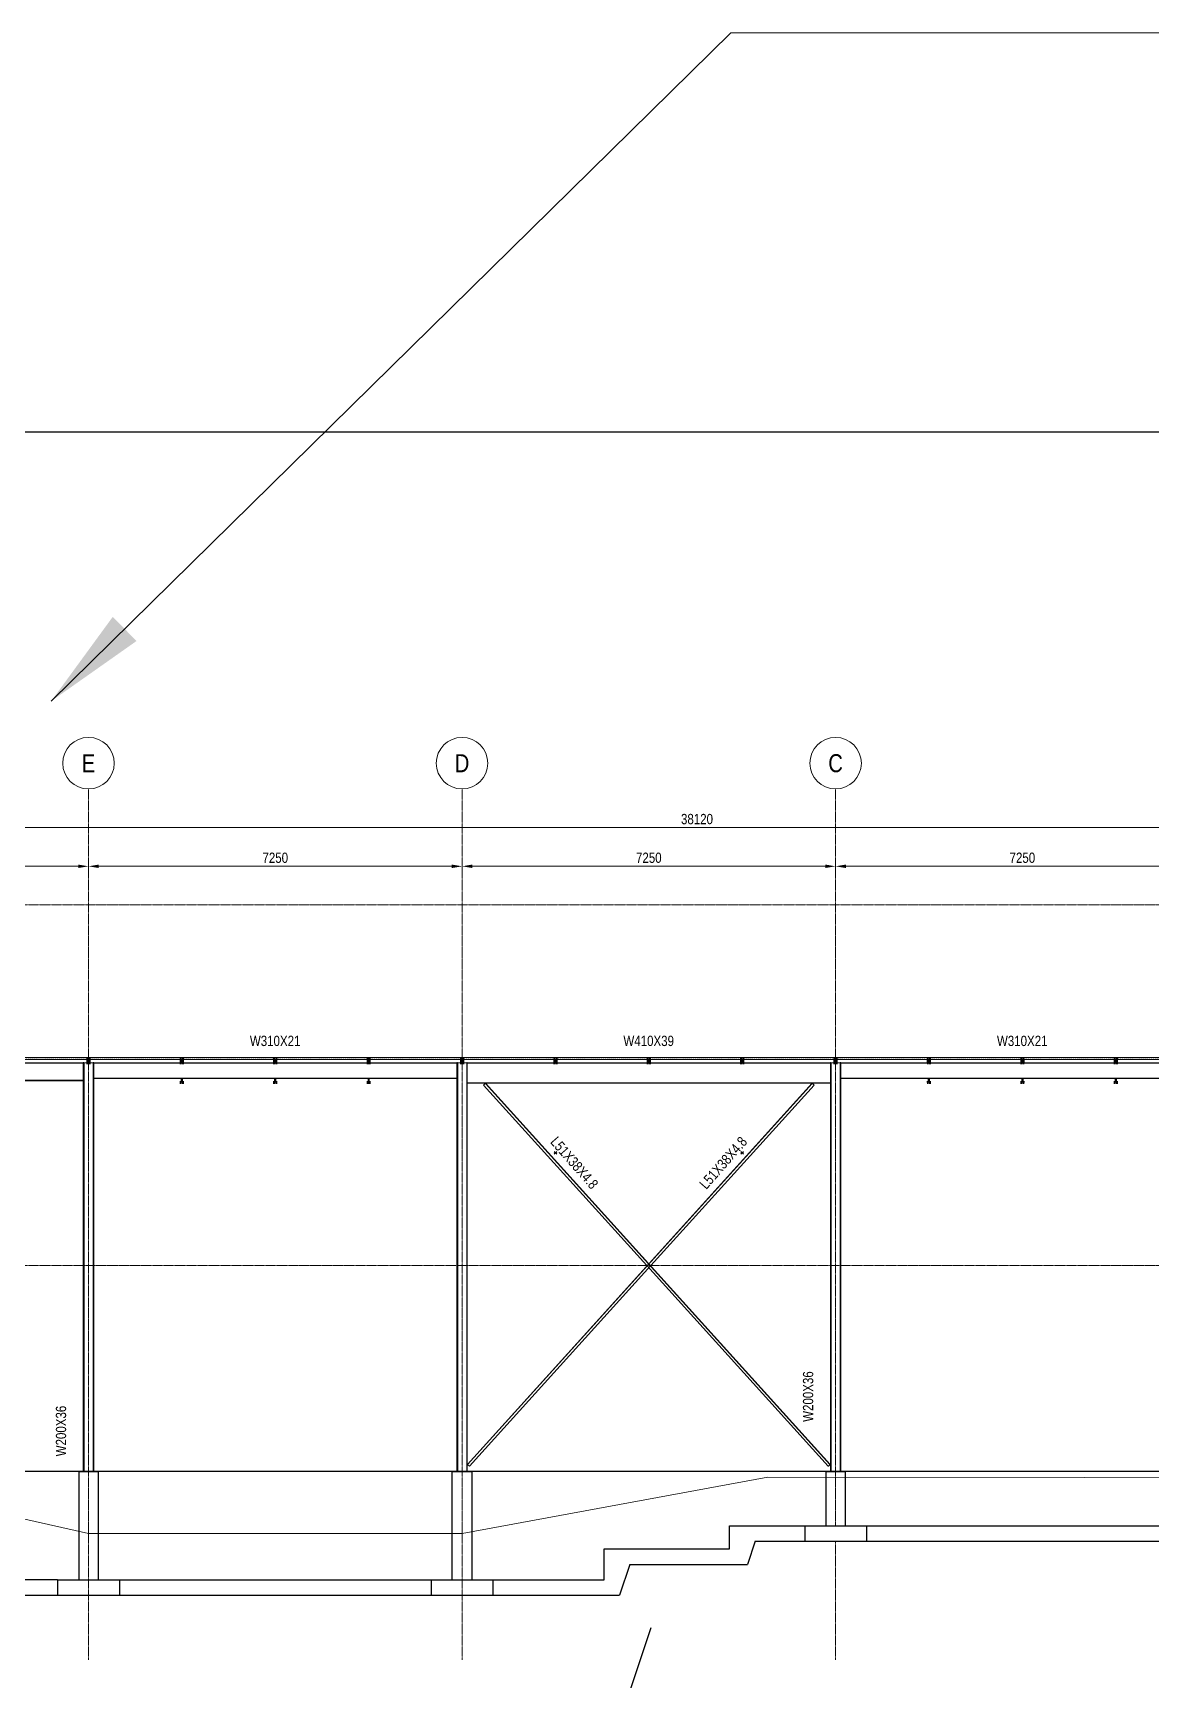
# Model space of a CAD drawing. Header units: millimetres. Extents: x -31954 to 493870, y 99509 to 604061.
# Drawn here: x 122956 to 144657, y 166777 to 198746 of the extents above; entities that cross this region are included whole.
import ezdxf
from ezdxf.enums import TextEntityAlignment as Align

# ---------------------------------------------------------------- set-up
doc = ezdxf.new("R2010")
doc.units = ezdxf.units.MM
doc.header["$LTSCALE"] = 10
doc.header["$PDMODE"] = 3
doc.header["$PDSIZE"] = 25
for name, pattern in [('Center', [2, 1.25, -0.25, 0.25, -0.25]), ('Hidden2', [0.1875, 0.125, -0.0625]), ('Overhead', [3.96875, 2.38125, -1.5875])]:
    doc.linetypes.add(name, pattern=pattern)
for name, color, linetype, lineweight in [('A-DETL-GENF', 3, 'Continuous', 9), ('A-DETL-LLIN', 3, 'Continuous', 9), ('A-FLOR-LEVL', 6, 'Continuous', 9), ('A-FLOR-OTLN', 6, 'Continuous', 9), ('A-FLOR-OVHD', 8, 'Overhead', 9), ('C-TOPO', 2, 'Continuous', 9), ('S-ANNOTATIONS', 1, 'Continuous', 9), ('S-BEAM-STEEL-SECTION', 4, 'Continuous', 20), ('S-COLUMN-STEEL-SECTION', 4, 'Continuous', 25), ('S-CONC INSTRUCTIONS', 210, 'Continuous', 9), ('S-FOOTING', 2, 'Continuous', 25), ('S-FOUNDATION', 1, 'Continuous', 25), ('S-GRID', 6, 'Center', 9)]:
    doc.layers.add(name, color=color, linetype=linetype, lineweight=lineweight)
doc.styles.add('001 Title Text', font='arial.ttf', dxfattribs={"width": 0.8, "height": 3.5})
doc.styles.add('AnnoText', font='arial.ttf', dxfattribs={"width": 0.8, "height": 2})
doc.styles.add('Revit_Arial', font='arial.ttf')
doc.dimstyles.new('DIM', dxfattribs={"dimscale": 1000, "dimtxt": 2, "dimasz": 2, "dimexe": 0.787402, "dimexo": 0.492126, "dimtad": 1, "dimdec": 0, "dimzin": 0, "dimdsep": 46, "dimtxsty": 'Revit_Arial', "dimcen": 0, "dimazin": 0, "dimtfac": 1, "dimtdec": 0, "dimtix": 1, "dimtmove": 0, "dimatfit": 3, "dimfxl": 1, "dimtvp": 1, "dimtfill": 1, "dimtolj": 1, "dimtzin": 0, "dimarcsym": 2})
doc.dimstyles.new('DIM ANNO-LR', dxfattribs={"dimscale": 100, "dimtxt": 2, "dimasz": 2, "dimexe": 1.25, "dimexo": 0.625, "dimtad": 1, "dimdec": 0, "dimzin": 9, "dimdsep": 46, "dimtxsty": 'AnnoText', "dimcen": 2.5, "dimclrd": 256, "dimclre": 256, "dimclrt": 256, "dimadec": 0, "dimazin": 0, "dimtfac": 1, "dimtdec": 0, "dimtix": 1, "dimtmove": 2, "dimatfit": 3, "dimfxl": 1, "dimlwd": -1, "dimlwe": -1, "dimarcsym": 0})
pattern_1 = [(45, (140346.5765, 178821.994), (-6.7352, 6.7352), [])]
pattern_2 = [(45, (142159.0765, 178821.994), (-6.7352, 6.7352), [])]
pattern_3 = [(45, (143971.5765, 178821.994), (-6.7352, 6.7352), [])]
pattern_4 = [(45, (136721.5765, 178821.994), (-6.7352, 6.7352), [])]
pattern_5 = [(45, (134909.0765, 178821.994), (-6.7352, 6.7352), [])]
pattern_6 = [(45, (133096.5765, 178821.994), (-6.7352, 6.7352), [])]
pattern_7 = [(45, (129471.5765, 178821.994), (-6.7352, 6.7352), [])]
pattern_8 = [(45, (127659.0765, 178821.994), (-6.7352, 6.7352), [])]
pattern_9 = [(45, (125846.5765, 178821.994), (-6.7352, 6.7352), [])]
pattern_10 = [(45, (124034.0765, 178821.994), (-6.7352, 6.7352), [])]
pattern_11 = [(45, (131284.0765, 178821.994), (-6.7352, 6.7352), [])]
pattern_12 = [(45, (138534.0765, 178821.994), (-6.7352, 6.7352), [])]

# ---------------------------------------------------------------- blocks, each defined once
blk = doc.blocks.new('*D336')
at = {"layer": 'Defpoints', "color": 0, "transparency": 16777216}
for p in [(116784, 182677), (124034, 182677), (124034, 182571)]:
    blk.add_point(p, dxfattribs=at)
at = {"layer": 'S-ANNOTATIONS', "transparency": 16777216}
for p, q in [((116784, 182615), (116784, 182446)), ((116984, 182571), (123834, 182571)), ((124034, 182615), (124034, 182446))]:
    blk.add_line(p, q, dxfattribs=at)
for points in [[(116984, 182605), (116984, 182538), (116784, 182571)], [(123834, 182605), (123834, 182538), (124034, 182571)]]:
    blk.add_solid(points, dxfattribs=at)
at = {"layer": 'S-ANNOTATIONS', "transparency": 16777216, "insert": (120409, 182736), "char_height": 200, "attachment_point": 5, "style": 'AnnoText'}
blk.add_mtext('7250', dxfattribs=at)
blk = doc.blocks.new('*D337')
at = {"layer": 'Defpoints', "color": 0, "transparency": 16777216}
for p in [(124034, 182677), (131284, 182677), (131284, 182571)]:
    blk.add_point(p, dxfattribs=at)
at = {"layer": 'S-ANNOTATIONS', "transparency": 16777216}
for p, q in [((124034, 182615), (124034, 182446)), ((124234, 182571), (131084, 182571)), ((131284, 182615), (131284, 182446))]:
    blk.add_line(p, q, dxfattribs=at)
for points in [[(124234, 182605), (124234, 182538), (124034, 182571)], [(131084, 182605), (131084, 182538), (131284, 182571)]]:
    blk.add_solid(points, dxfattribs=at)
at = {"layer": 'S-ANNOTATIONS', "transparency": 16777216, "insert": (127659, 182736), "char_height": 200, "attachment_point": 5, "style": 'AnnoText'}
blk.add_mtext('7250', dxfattribs=at)
blk = doc.blocks.new('*D338')
at = {"layer": 'Defpoints', "color": 0, "transparency": 16777216}
for p in [(131284, 182677), (138534, 182677), (138534, 182571)]:
    blk.add_point(p, dxfattribs=at)
at = {"layer": 'S-ANNOTATIONS', "transparency": 16777216}
for p, q in [((131284, 182615), (131284, 182446)), ((131484, 182571), (138334, 182571)), ((138534, 182615), (138534, 182446))]:
    blk.add_line(p, q, dxfattribs=at)
for points in [[(131484, 182605), (131484, 182538), (131284, 182571)], [(138334, 182605), (138334, 182538), (138534, 182571)]]:
    blk.add_solid(points, dxfattribs=at)
at = {"layer": 'S-ANNOTATIONS', "transparency": 16777216, "insert": (134909, 182736), "char_height": 200, "attachment_point": 5, "style": 'AnnoText'}
blk.add_mtext('7250', dxfattribs=at)
blk = doc.blocks.new('*D339')
at = {"layer": 'Defpoints', "color": 0, "transparency": 16777216}
for p in [(138534, 182677), (145784, 182677), (145784, 182571)]:
    blk.add_point(p, dxfattribs=at)
at = {"layer": 'S-ANNOTATIONS', "transparency": 16777216}
for p, q in [((138534, 182615), (138534, 182446)), ((138734, 182571), (145584, 182571)), ((145784, 182615), (145784, 182446))]:
    blk.add_line(p, q, dxfattribs=at)
for points in [[(138734, 182605), (138734, 182538), (138534, 182571)], [(145584, 182605), (145584, 182538), (145784, 182571)]]:
    blk.add_solid(points, dxfattribs=at)
at = {"layer": 'S-ANNOTATIONS', "transparency": 16777216, "insert": (142159, 182736), "char_height": 200, "attachment_point": 5, "style": 'AnnoText'}
blk.add_mtext('7250', dxfattribs=at)
blk = doc.blocks.new('*D335')
at = {"layer": 'Defpoints', "color": 0, "transparency": 16777216}
for p in [(116784, 183428), (154904, 183428), (154904, 183322)]:
    blk.add_point(p, dxfattribs=at)
at = {"layer": 'S-ANNOTATIONS', "transparency": 16777216}
for p, q in [((116784, 183366), (116784, 183197)), ((116984, 183322), (154704, 183322)), ((154904, 183366), (154904, 183197))]:
    blk.add_line(p, q, dxfattribs=at)
for points in [[(116984, 183356), (116984, 183289), (116784, 183322)], [(154704, 183356), (154704, 183289), (154904, 183322)]]:
    blk.add_solid(points, dxfattribs=at)
at = {"layer": 'S-ANNOTATIONS', "transparency": 16777216, "insert": (135844, 183487), "char_height": 200, "attachment_point": 5, "style": 'AnnoText'}
blk.add_mtext('38120', dxfattribs=at)

msp = doc.modelspace()

# ---------------------------------------------------------------- hatches: boundary and pattern name
at = {"layer": 'A-DETL-GENF'}
h = msp.add_hatch(dxfattribs=at)
h.set_pattern_fill('ANSI31', color=256, scale=3, style=0)
h.set_pattern_definition(pattern_10)
h.paths.add_polyline_path([(124027.7, 178822), (123996, 178822), (123996, 178815.6), (124021.4, 178815.6), (124021.4, 178790.2), (124027.7, 178790.2)])
h.paths.add_polyline_path([(124072.2, 178822), (124040.4, 178822), (124040.4, 178790.2), (124046.8, 178790.2), (124046.8, 178815.6), (124072.2, 178815.6)])
h = msp.add_hatch(dxfattribs=at)
h.set_pattern_fill('ANSI31', color=256, scale=3, style=0)
h.set_pattern_definition(pattern_10)
h.paths.add_polyline_path([(124027.7, 178789.7), (124021.4, 178789.7), (124021.4, 178764.3), (123996, 178764.3), (123996, 178758), (124027.7, 178758)])
h.paths.add_polyline_path([(124046.8, 178789.7), (124040.4, 178789.7), (124040.4, 178758), (124072.2, 178758), (124072.2, 178764.3), (124046.8, 178764.3)])
h = msp.add_hatch(dxfattribs=at)
h.set_pattern_fill('ANSI31', color=256, scale=3, style=0)
h.set_pattern_definition(pattern_9)
h.paths.add_polyline_path([(125840.2, 178822), (125808.5, 178822), (125808.5, 178815.6), (125833.9, 178815.6), (125833.9, 178790.2), (125840.2, 178790.2)])
h.paths.add_polyline_path([(125884.7, 178822), (125852.9, 178822), (125852.9, 178790.2), (125859.3, 178790.2), (125859.3, 178815.6), (125884.7, 178815.6)])
h = msp.add_hatch(dxfattribs=at)
h.set_pattern_fill('ANSI31', color=256, scale=3, style=0)
h.set_pattern_definition(pattern_9)
h.paths.add_polyline_path([(125840.2, 178789.7), (125833.9, 178789.7), (125833.9, 178764.3), (125808.5, 178764.3), (125808.5, 178758), (125840.2, 178758)])
h.paths.add_polyline_path([(125859.3, 178789.7), (125852.9, 178789.7), (125852.9, 178758), (125884.7, 178758), (125884.7, 178764.3), (125859.3, 178764.3)])
h = msp.add_hatch(dxfattribs=at)
h.set_pattern_fill('ANSI31', color=256, scale=3, style=0)
h.set_pattern_definition(pattern_8)
h.paths.add_polyline_path([(127652.7, 178822), (127621, 178822), (127621, 178815.6), (127646.4, 178815.6), (127646.4, 178790.2), (127652.7, 178790.2)])
h.paths.add_polyline_path([(127697.2, 178822), (127665.4, 178822), (127665.4, 178790.2), (127671.8, 178790.2), (127671.8, 178815.6), (127697.2, 178815.6)])
h = msp.add_hatch(dxfattribs=at)
h.set_pattern_fill('ANSI31', color=256, scale=3, style=0)
h.set_pattern_definition(pattern_8)
h.paths.add_polyline_path([(127652.7, 178789.7), (127646.4, 178789.7), (127646.4, 178764.3), (127621, 178764.3), (127621, 178758), (127652.7, 178758)])
h.paths.add_polyline_path([(127671.8, 178789.7), (127665.4, 178789.7), (127665.4, 178758), (127697.2, 178758), (127697.2, 178764.3), (127671.8, 178764.3)])
h = msp.add_hatch(dxfattribs=at)
h.set_pattern_fill('ANSI31', color=256, scale=3, style=0)
h.set_pattern_definition(pattern_7)
h.paths.add_polyline_path([(129465.2, 178822), (129433.5, 178822), (129433.5, 178815.6), (129458.9, 178815.6), (129458.9, 178790.2), (129465.2, 178790.2)])
h.paths.add_polyline_path([(129509.7, 178822), (129477.9, 178822), (129477.9, 178790.2), (129484.3, 178790.2), (129484.3, 178815.6), (129509.7, 178815.6)])
h = msp.add_hatch(dxfattribs=at)
h.set_pattern_fill('ANSI31', color=256, scale=3, style=0)
h.set_pattern_definition(pattern_7)
h.paths.add_polyline_path([(129465.2, 178789.7), (129458.9, 178789.7), (129458.9, 178764.3), (129433.5, 178764.3), (129433.5, 178758), (129465.2, 178758)])
h.paths.add_polyline_path([(129484.3, 178789.7), (129477.9, 178789.7), (129477.9, 178758), (129509.7, 178758), (129509.7, 178764.3), (129484.3, 178764.3)])
h = msp.add_hatch(dxfattribs=at)
h.set_pattern_fill('ANSI31', color=256, scale=3, style=0)
h.set_pattern_definition(pattern_11)
h.paths.add_polyline_path([(131277.7, 178822), (131246, 178822), (131246, 178815.6), (131271.4, 178815.6), (131271.4, 178790.2), (131277.7, 178790.2)])
h.paths.add_polyline_path([(131322.2, 178822), (131290.4, 178822), (131290.4, 178790.2), (131296.8, 178790.2), (131296.8, 178815.6), (131322.2, 178815.6)])
h = msp.add_hatch(dxfattribs=at)
h.set_pattern_fill('ANSI31', color=256, scale=3, style=0)
h.set_pattern_definition(pattern_11)
h.paths.add_polyline_path([(131277.7, 178789.7), (131271.4, 178789.7), (131271.4, 178764.3), (131246, 178764.3), (131246, 178758), (131277.7, 178758)])
h.paths.add_polyline_path([(131296.8, 178789.7), (131290.4, 178789.7), (131290.4, 178758), (131322.2, 178758), (131322.2, 178764.3), (131296.8, 178764.3)])
h = msp.add_hatch(dxfattribs=at)
h.set_pattern_fill('ANSI31', color=256, scale=3, style=0)
h.set_pattern_definition(pattern_6)
h.paths.add_polyline_path([(133090.2, 178822), (133058.5, 178822), (133058.5, 178815.6), (133083.9, 178815.6), (133083.9, 178790.2), (133090.2, 178790.2)])
h.paths.add_polyline_path([(133134.7, 178822), (133102.9, 178822), (133102.9, 178790.2), (133109.3, 178790.2), (133109.3, 178815.6), (133134.7, 178815.6)])
h = msp.add_hatch(dxfattribs=at)
h.set_pattern_fill('ANSI31', color=256, scale=3, style=0)
h.set_pattern_definition(pattern_6)
h.paths.add_polyline_path([(133090.2, 178789.7), (133083.9, 178789.7), (133083.9, 178764.3), (133058.5, 178764.3), (133058.5, 178758), (133090.2, 178758)])
h.paths.add_polyline_path([(133109.3, 178789.7), (133102.9, 178789.7), (133102.9, 178758), (133134.7, 178758), (133134.7, 178764.3), (133109.3, 178764.3)])
h = msp.add_hatch(dxfattribs=at)
h.set_pattern_fill('ANSI31', color=256, scale=3, style=0)
h.set_pattern_definition(pattern_5)
h.paths.add_polyline_path([(134902.7, 178822), (134871, 178822), (134871, 178815.6), (134896.4, 178815.6), (134896.4, 178790.2), (134902.7, 178790.2)])
h.paths.add_polyline_path([(134947.2, 178822), (134915.4, 178822), (134915.4, 178790.2), (134921.8, 178790.2), (134921.8, 178815.6), (134947.2, 178815.6)])
h = msp.add_hatch(dxfattribs=at)
h.set_pattern_fill('ANSI31', color=256, scale=3, style=0)
h.set_pattern_definition(pattern_5)
h.paths.add_polyline_path([(134902.7, 178789.7), (134896.4, 178789.7), (134896.4, 178764.3), (134871, 178764.3), (134871, 178758), (134902.7, 178758)])
h.paths.add_polyline_path([(134921.8, 178789.7), (134915.4, 178789.7), (134915.4, 178758), (134947.2, 178758), (134947.2, 178764.3), (134921.8, 178764.3)])
h = msp.add_hatch(dxfattribs=at)
h.set_pattern_fill('ANSI31', color=256, scale=3, style=0)
h.set_pattern_definition(pattern_4)
h.paths.add_polyline_path([(136715.2, 178822), (136683.5, 178822), (136683.5, 178815.6), (136708.9, 178815.6), (136708.9, 178790.2), (136715.2, 178790.2)])
h.paths.add_polyline_path([(136759.7, 178822), (136727.9, 178822), (136727.9, 178790.2), (136734.3, 178790.2), (136734.3, 178815.6), (136759.7, 178815.6)])
h = msp.add_hatch(dxfattribs=at)
h.set_pattern_fill('ANSI31', color=256, scale=3, style=0)
h.set_pattern_definition(pattern_4)
h.paths.add_polyline_path([(136715.2, 178789.7), (136708.9, 178789.7), (136708.9, 178764.3), (136683.5, 178764.3), (136683.5, 178758), (136715.2, 178758)])
h.paths.add_polyline_path([(136734.3, 178789.7), (136727.9, 178789.7), (136727.9, 178758), (136759.7, 178758), (136759.7, 178764.3), (136734.3, 178764.3)])
h = msp.add_hatch(dxfattribs=at)
h.set_pattern_fill('ANSI31', color=256, scale=3, style=0)
h.set_pattern_definition(pattern_12)
h.paths.add_polyline_path([(138527.7, 178822), (138496, 178822), (138496, 178815.6), (138521.4, 178815.6), (138521.4, 178790.2), (138527.7, 178790.2)])
h.paths.add_polyline_path([(138572.2, 178822), (138540.4, 178822), (138540.4, 178790.2), (138546.8, 178790.2), (138546.8, 178815.6), (138572.2, 178815.6)])
h = msp.add_hatch(dxfattribs=at)
h.set_pattern_fill('ANSI31', color=256, scale=3, style=0)
h.set_pattern_definition(pattern_12)
h.paths.add_polyline_path([(138527.7, 178789.7), (138521.4, 178789.7), (138521.4, 178764.3), (138496, 178764.3), (138496, 178758), (138527.7, 178758)])
h.paths.add_polyline_path([(138546.8, 178789.7), (138540.4, 178789.7), (138540.4, 178758), (138572.2, 178758), (138572.2, 178764.3), (138546.8, 178764.3)])
h = msp.add_hatch(dxfattribs=at)
h.set_pattern_fill('ANSI31', color=256, scale=3, style=0)
h.set_pattern_definition(pattern_1)
h.paths.add_polyline_path([(140340.2, 178822), (140308.5, 178822), (140308.5, 178815.6), (140333.9, 178815.6), (140333.9, 178790.2), (140340.2, 178790.2)])
h.paths.add_polyline_path([(140384.7, 178822), (140352.9, 178822), (140352.9, 178790.2), (140359.3, 178790.2), (140359.3, 178815.6), (140384.7, 178815.6)])
h = msp.add_hatch(dxfattribs=at)
h.set_pattern_fill('ANSI31', color=256, scale=3, style=0)
h.set_pattern_definition(pattern_1)
h.paths.add_polyline_path([(140340.2, 178789.7), (140333.9, 178789.7), (140333.9, 178764.3), (140308.5, 178764.3), (140308.5, 178758), (140340.2, 178758)])
h.paths.add_polyline_path([(140359.3, 178789.7), (140352.9, 178789.7), (140352.9, 178758), (140384.7, 178758), (140384.7, 178764.3), (140359.3, 178764.3)])
h = msp.add_hatch(dxfattribs=at)
h.set_pattern_fill('ANSI31', color=256, scale=3, style=0)
h.set_pattern_definition(pattern_2)
h.paths.add_polyline_path([(142152.7, 178822), (142121, 178822), (142121, 178815.6), (142146.4, 178815.6), (142146.4, 178790.2), (142152.7, 178790.2)])
h.paths.add_polyline_path([(142197.2, 178822), (142165.4, 178822), (142165.4, 178790.2), (142171.8, 178790.2), (142171.8, 178815.6), (142197.2, 178815.6)])
h = msp.add_hatch(dxfattribs=at)
h.set_pattern_fill('ANSI31', color=256, scale=3, style=0)
h.set_pattern_definition(pattern_2)
h.paths.add_polyline_path([(142152.7, 178789.7), (142146.4, 178789.7), (142146.4, 178764.3), (142121, 178764.3), (142121, 178758), (142152.7, 178758)])
h.paths.add_polyline_path([(142171.8, 178789.7), (142165.4, 178789.7), (142165.4, 178758), (142197.2, 178758), (142197.2, 178764.3), (142171.8, 178764.3)])
h = msp.add_hatch(dxfattribs=at)
h.set_pattern_fill('ANSI31', color=256, scale=3, style=0)
h.set_pattern_definition(pattern_3)
h.paths.add_polyline_path([(143965.2, 178822), (143933.5, 178822), (143933.5, 178815.6), (143958.9, 178815.6), (143958.9, 178790.2), (143965.2, 178790.2)])
h.paths.add_polyline_path([(144009.7, 178822), (143977.9, 178822), (143977.9, 178790.2), (143984.3, 178790.2), (143984.3, 178815.6), (144009.7, 178815.6)])
h = msp.add_hatch(dxfattribs=at)
h.set_pattern_fill('ANSI31', color=256, scale=3, style=0)
h.set_pattern_definition(pattern_3)
h.paths.add_polyline_path([(143965.2, 178789.7), (143958.9, 178789.7), (143958.9, 178764.3), (143933.5, 178764.3), (143933.5, 178758), (143965.2, 178758)])
h.paths.add_polyline_path([(143984.3, 178789.7), (143977.9, 178789.7), (143977.9, 178758), (144009.7, 178758), (144009.7, 178764.3), (143984.3, 178764.3)])
h = msp.add_hatch(dxfattribs=at)
h.set_pattern_fill('ANSI31', color=256, scale=3, style=0)
h.set_pattern_definition(pattern_9)
h.paths.add_polyline_path([(125840.2, 178403.7), (125833.9, 178403.7), (125833.9, 178378.3), (125808.5, 178378.3), (125808.5, 178372), (125840.2, 178372)])
h.paths.add_polyline_path([(125884.7, 178378.3), (125859.3, 178378.3), (125859.3, 178403.7), (125852.9, 178403.7), (125852.9, 178372), (125884.7, 178372)])
h = msp.add_hatch(dxfattribs=at)
h.set_pattern_fill('ANSI31', color=256, scale=3, style=0)
h.set_pattern_definition(pattern_8)
h.paths.add_polyline_path([(127652.7, 178403.7), (127646.4, 178403.7), (127646.4, 178378.3), (127621, 178378.3), (127621, 178372), (127652.7, 178372)])
h.paths.add_polyline_path([(127697.2, 178378.3), (127671.8, 178378.3), (127671.8, 178403.7), (127665.4, 178403.7), (127665.4, 178372), (127697.2, 178372)])
h = msp.add_hatch(dxfattribs=at)
h.set_pattern_fill('ANSI31', color=256, scale=3, style=0)
h.set_pattern_definition(pattern_7)
h.paths.add_polyline_path([(129465.2, 178403.7), (129458.9, 178403.7), (129458.9, 178378.3), (129433.5, 178378.3), (129433.5, 178372), (129465.2, 178372)])
h.paths.add_polyline_path([(129509.7, 178378.3), (129484.3, 178378.3), (129484.3, 178403.7), (129477.9, 178403.7), (129477.9, 178372), (129509.7, 178372)])
h = msp.add_hatch(dxfattribs=at)
h.set_pattern_fill('ANSI31', color=256, scale=3, style=0)
h.set_pattern_definition(pattern_1)
h.paths.add_polyline_path([(140340.2, 178403.7), (140333.9, 178403.7), (140333.9, 178378.3), (140308.5, 178378.3), (140308.5, 178372), (140340.2, 178372)])
h.paths.add_polyline_path([(140384.7, 178378.3), (140359.3, 178378.3), (140359.3, 178403.7), (140352.9, 178403.7), (140352.9, 178372), (140384.7, 178372)])
h = msp.add_hatch(dxfattribs=at)
h.set_pattern_fill('ANSI31', color=256, scale=3, style=0)
h.set_pattern_definition(pattern_2)
h.paths.add_polyline_path([(142152.7, 178403.7), (142146.4, 178403.7), (142146.4, 178378.3), (142121, 178378.3), (142121, 178372), (142152.7, 178372)])
h.paths.add_polyline_path([(142197.2, 178378.3), (142171.8, 178378.3), (142171.8, 178403.7), (142165.4, 178403.7), (142165.4, 178372), (142197.2, 178372)])
h = msp.add_hatch(dxfattribs=at)
h.set_pattern_fill('ANSI31', color=256, scale=3, style=0)
h.set_pattern_definition(pattern_3)
h.paths.add_polyline_path([(143965.2, 178403.7), (143958.9, 178403.7), (143958.9, 178378.3), (143933.5, 178378.3), (143933.5, 178372), (143965.2, 178372)])
h.paths.add_polyline_path([(144009.7, 178378.3), (143984.3, 178378.3), (143984.3, 178403.7), (143977.9, 178403.7), (143977.9, 178372), (144009.7, 178372)])

# ---------------------------------------------------------------- linework, layer by layer
for p in [(133096.6, 177012.6), (136721.6, 177012.6)]:
    msp.add_point(p)
at = {"layer": 'A-DETL-GENF', "lineweight": 100}
for p, q in [((124027.7, 178822), (123996, 178822)), ((123996, 178822), (123996, 178815.6)), ((123996, 178815.6), (124021.4, 178815.6)), ((123996, 178758), (123996, 178764.3)), ((123996, 178764.3), (124021.4, 178764.3)), ((123996, 178758), (124027.7, 178758)), ((124021.4, 178815.6), (124021.4, 178790.2)), ((124021.4, 178790.2), (124027.7, 178790.2)), ((124021.4, 178764.3), (124021.4, 178789.7)), ((124021.4, 178789.7), (124027.7, 178789.7)), ((124027.7, 178790.2), (124027.7, 178822)), ((124040.4, 178822), (124040.4, 178790.2)), ((124072.2, 178822), (124040.4, 178822)), ((124040.4, 178790.2), (124046.8, 178790.2)), ((124040.4, 178789.7), (124046.8, 178789.7)), ((124040.4, 178758), (124072.2, 178758)), ((124046.8, 178790.2), (124046.8, 178815.6)), ((124046.8, 178815.6), (124072.2, 178815.6)), ((124046.8, 178789.7), (124046.8, 178764.3)), ((124046.8, 178764.3), (124072.2, 178764.3)), ((124072.2, 178815.6), (124072.2, 178822)), ((124072.2, 178764.3), (124072.2, 178758)), ((125840.2, 178822), (125808.5, 178822)), ((125808.5, 178822), (125808.5, 178815.6)), ((125808.5, 178815.6), (125833.9, 178815.6)), ((125808.5, 178758), (125808.5, 178764.3)), ((125808.5, 178764.3), (125833.9, 178764.3)), ((125808.5, 178758), (125840.2, 178758)), ((125833.9, 178815.6), (125833.9, 178790.2)), ((125833.9, 178790.2), (125840.2, 178790.2)), ((125833.9, 178764.3), (125833.9, 178789.7)), ((125833.9, 178789.7), (125840.2, 178789.7)), ((125840.2, 178790.2), (125840.2, 178822)), ((125852.9, 178822), (125852.9, 178790.2)), ((125884.7, 178822), (125852.9, 178822)), ((125852.9, 178790.2), (125859.3, 178790.2)), ((125852.9, 178789.7), (125859.3, 178789.7)), ((125852.9, 178758), (125884.7, 178758)), ((125859.3, 178790.2), (125859.3, 178815.6)), ((125859.3, 178815.6), (125884.7, 178815.6)), ((125859.3, 178789.7), (125859.3, 178764.3)), ((125859.3, 178764.3), (125884.7, 178764.3)), ((125884.7, 178815.6), (125884.7, 178822)), ((125884.7, 178764.3), (125884.7, 178758)), ((127652.7, 178822), (127621, 178822)), ((127621, 178822), (127621, 178815.6)), ((127621, 178815.6), (127646.4, 178815.6)), ((127621, 178758), (127621, 178764.3)), ((127621, 178764.3), (127646.4, 178764.3)), ((127621, 178758), (127652.7, 178758)), ((127646.4, 178815.6), (127646.4, 178790.2)), ((127646.4, 178790.2), (127652.7, 178790.2)), ((127646.4, 178764.3), (127646.4, 178789.7)), ((127646.4, 178789.7), (127652.7, 178789.7)), ((127652.7, 178790.2), (127652.7, 178822)), ((127665.4, 178822), (127665.4, 178790.2)), ((127697.2, 178822), (127665.4, 178822)), ((127665.4, 178790.2), (127671.8, 178790.2)), ((127665.4, 178789.7), (127671.8, 178789.7)), ((127665.4, 178758), (127697.2, 178758)), ((127671.8, 178790.2), (127671.8, 178815.6)), ((127671.8, 178815.6), (127697.2, 178815.6)), ((127671.8, 178789.7), (127671.8, 178764.3)), ((127671.8, 178764.3), (127697.2, 178764.3)), ((127697.2, 178815.6), (127697.2, 178822)), ((127697.2, 178764.3), (127697.2, 178758)), ((129465.2, 178822), (129433.5, 178822)), ((129433.5, 178822), (129433.5, 178815.6)), ((129433.5, 178815.6), (129458.9, 178815.6)), ((129433.5, 178758), (129433.5, 178764.3)), ((129433.5, 178764.3), (129458.9, 178764.3)), ((129433.5, 178758), (129465.2, 178758)), ((129458.9, 178815.6), (129458.9, 178790.2)), ((129458.9, 178790.2), (129465.2, 178790.2)), ((129458.9, 178764.3), (129458.9, 178789.7)), ((129458.9, 178789.7), (129465.2, 178789.7)), ((129465.2, 178790.2), (129465.2, 178822)), ((129477.9, 178822), (129477.9, 178790.2)), ((129509.7, 178822), (129477.9, 178822)), ((129477.9, 178790.2), (129484.3, 178790.2)), ((129477.9, 178789.7), (129484.3, 178789.7)), ((129477.9, 178758), (129509.7, 178758)), ((129484.3, 178790.2), (129484.3, 178815.6)), ((129484.3, 178815.6), (129509.7, 178815.6)), ((129484.3, 178789.7), (129484.3, 178764.3)), ((129484.3, 178764.3), (129509.7, 178764.3)), ((129509.7, 178815.6), (129509.7, 178822)), ((129509.7, 178764.3), (129509.7, 178758)), ((131277.7, 178822), (131246, 178822)), ((131246, 178822), (131246, 178815.6)), ((131246, 178815.6), (131271.4, 178815.6)), ((131246, 178758), (131246, 178764.3)), ((131246, 178764.3), (131271.4, 178764.3)), ((131246, 178758), (131277.7, 178758)), ((131271.4, 178815.6), (131271.4, 178790.2)), ((131271.4, 178790.2), (131277.7, 178790.2)), ((131271.4, 178764.3), (131271.4, 178789.7)), ((131271.4, 178789.7), (131277.7, 178789.7)), ((131277.7, 178790.2), (131277.7, 178822)), ((131290.4, 178822), (131290.4, 178790.2)), ((131322.2, 178822), (131290.4, 178822)), ((131290.4, 178790.2), (131296.8, 178790.2)), ((131290.4, 178789.7), (131296.8, 178789.7)), ((131290.4, 178758), (131322.2, 178758)), ((131296.8, 178790.2), (131296.8, 178815.6)), ((131296.8, 178815.6), (131322.2, 178815.6)), ((131296.8, 178789.7), (131296.8, 178764.3)), ((131296.8, 178764.3), (131322.2, 178764.3)), ((131322.2, 178815.6), (131322.2, 178822)), ((131322.2, 178764.3), (131322.2, 178758)), ((133090.2, 178822), (133058.5, 178822)), ((133058.5, 178822), (133058.5, 178815.6)), ((133058.5, 178815.6), (133083.9, 178815.6)), ((133058.5, 178758), (133058.5, 178764.3)), ((133058.5, 178764.3), (133083.9, 178764.3)), ((133058.5, 178758), (133090.2, 178758)), ((133083.9, 178815.6), (133083.9, 178790.2)), ((133083.9, 178790.2), (133090.2, 178790.2)), ((133083.9, 178764.3), (133083.9, 178789.7)), ((133083.9, 178789.7), (133090.2, 178789.7)), ((133090.2, 178790.2), (133090.2, 178822)), ((133102.9, 178822), (133102.9, 178790.2)), ((133134.7, 178822), (133102.9, 178822)), ((133102.9, 178790.2), (133109.3, 178790.2)), ((133102.9, 178789.7), (133109.3, 178789.7)), ((133102.9, 178758), (133134.7, 178758)), ((133109.3, 178790.2), (133109.3, 178815.6)), ((133109.3, 178815.6), (133134.7, 178815.6)), ((133109.3, 178789.7), (133109.3, 178764.3)), ((133109.3, 178764.3), (133134.7, 178764.3)), ((133134.7, 178815.6), (133134.7, 178822)), ((133134.7, 178764.3), (133134.7, 178758)), ((134902.7, 178822), (134871, 178822)), ((134871, 178822), (134871, 178815.6)), ((134871, 178815.6), (134896.4, 178815.6)), ((134871, 178758), (134871, 178764.3)), ((134871, 178764.3), (134896.4, 178764.3)), ((134871, 178758), (134902.7, 178758)), ((134896.4, 178815.6), (134896.4, 178790.2)), ((134896.4, 178790.2), (134902.7, 178790.2)), ((134896.4, 178764.3), (134896.4, 178789.7)), ((134896.4, 178789.7), (134902.7, 178789.7)), ((134902.7, 178790.2), (134902.7, 178822)), ((134915.4, 178822), (134915.4, 178790.2)), ((134947.2, 178822), (134915.4, 178822)), ((134915.4, 178790.2), (134921.8, 178790.2)), ((134915.4, 178789.7), (134921.8, 178789.7)), ((134915.4, 178758), (134947.2, 178758)), ((134921.8, 178790.2), (134921.8, 178815.6)), ((134921.8, 178815.6), (134947.2, 178815.6)), ((134921.8, 178789.7), (134921.8, 178764.3)), ((134921.8, 178764.3), (134947.2, 178764.3)), ((134947.2, 178815.6), (134947.2, 178822)), ((134947.2, 178764.3), (134947.2, 178758)), ((136715.2, 178822), (136683.5, 178822)), ((136683.5, 178822), (136683.5, 178815.6)), ((136683.5, 178815.6), (136708.9, 178815.6)), ((136683.5, 178758), (136683.5, 178764.3)), ((136683.5, 178764.3), (136708.9, 178764.3)), ((136683.5, 178758), (136715.2, 178758)), ((136708.9, 178815.6), (136708.9, 178790.2)), ((136708.9, 178790.2), (136715.2, 178790.2)), ((136708.9, 178764.3), (136708.9, 178789.7)), ((136708.9, 178789.7), (136715.2, 178789.7)), ((136715.2, 178790.2), (136715.2, 178822)), ((136727.9, 178822), (136727.9, 178790.2)), ((136759.7, 178822), (136727.9, 178822)), ((136727.9, 178790.2), (136734.3, 178790.2)), ((136727.9, 178789.7), (136734.3, 178789.7)), ((136727.9, 178758), (136759.7, 178758)), ((136734.3, 178790.2), (136734.3, 178815.6)), ((136734.3, 178815.6), (136759.7, 178815.6)), ((136734.3, 178789.7), (136734.3, 178764.3)), ((136734.3, 178764.3), (136759.7, 178764.3)), ((136759.7, 178815.6), (136759.7, 178822)), ((136759.7, 178764.3), (136759.7, 178758)), ((138527.7, 178822), (138496, 178822)), ((138496, 178822), (138496, 178815.6)), ((138496, 178815.6), (138521.4, 178815.6)), ((138496, 178758), (138496, 178764.3)), ((138496, 178764.3), (138521.4, 178764.3)), ((138496, 178758), (138527.7, 178758)), ((138521.4, 178815.6), (138521.4, 178790.2)), ((138521.4, 178790.2), (138527.7, 178790.2)), ((138521.4, 178764.3), (138521.4, 178789.7)), ((138521.4, 178789.7), (138527.7, 178789.7)), ((138527.7, 178790.2), (138527.7, 178822)), ((138540.4, 178822), (138540.4, 178790.2)), ((138572.2, 178822), (138540.4, 178822)), ((138540.4, 178790.2), (138546.8, 178790.2)), ((138540.4, 178789.7), (138546.8, 178789.7)), ((138540.4, 178758), (138572.2, 178758)), ((138546.8, 178790.2), (138546.8, 178815.6)), ((138546.8, 178815.6), (138572.2, 178815.6)), ((138546.8, 178789.7), (138546.8, 178764.3)), ((138546.8, 178764.3), (138572.2, 178764.3)), ((138572.2, 178815.6), (138572.2, 178822)), ((138572.2, 178764.3), (138572.2, 178758)), ((140340.2, 178822), (140308.5, 178822)), ((140308.5, 178822), (140308.5, 178815.6)), ((140308.5, 178815.6), (140333.9, 178815.6)), ((140308.5, 178758), (140308.5, 178764.3)), ((140308.5, 178764.3), (140333.9, 178764.3)), ((140308.5, 178758), (140340.2, 178758)), ((140333.9, 178815.6), (140333.9, 178790.2)), ((140333.9, 178790.2), (140340.2, 178790.2)), ((140333.9, 178764.3), (140333.9, 178789.7)), ((140333.9, 178789.7), (140340.2, 178789.7)), ((140340.2, 178790.2), (140340.2, 178822)), ((140352.9, 178822), (140352.9, 178790.2)), ((140384.7, 178822), (140352.9, 178822)), ((140352.9, 178790.2), (140359.3, 178790.2)), ((140352.9, 178789.7), (140359.3, 178789.7)), ((140352.9, 178758), (140384.7, 178758)), ((140359.3, 178790.2), (140359.3, 178815.6)), ((140359.3, 178815.6), (140384.7, 178815.6)), ((140359.3, 178789.7), (140359.3, 178764.3)), ((140359.3, 178764.3), (140384.7, 178764.3)), ((140384.7, 178815.6), (140384.7, 178822)), ((140384.7, 178764.3), (140384.7, 178758)), ((142152.7, 178822), (142121, 178822)), ((142121, 178822), (142121, 178815.6)), ((142121, 178815.6), (142146.4, 178815.6)), ((142121, 178758), (142121, 178764.3)), ((142121, 178764.3), (142146.4, 178764.3)), ((142121, 178758), (142152.7, 178758)), ((142146.4, 178815.6), (142146.4, 178790.2)), ((142146.4, 178790.2), (142152.7, 178790.2)), ((142146.4, 178764.3), (142146.4, 178789.7)), ((142146.4, 178789.7), (142152.7, 178789.7)), ((142152.7, 178790.2), (142152.7, 178822)), ((142165.4, 178822), (142165.4, 178790.2)), ((142197.2, 178822), (142165.4, 178822)), ((142165.4, 178790.2), (142171.8, 178790.2)), ((142165.4, 178789.7), (142171.8, 178789.7)), ((142165.4, 178758), (142197.2, 178758)), ((142171.8, 178790.2), (142171.8, 178815.6)), ((142171.8, 178815.6), (142197.2, 178815.6)), ((142171.8, 178789.7), (142171.8, 178764.3)), ((142171.8, 178764.3), (142197.2, 178764.3)), ((142197.2, 178815.6), (142197.2, 178822)), ((142197.2, 178764.3), (142197.2, 178758)), ((143965.2, 178822), (143933.5, 178822)), ((143933.5, 178822), (143933.5, 178815.6)), ((143933.5, 178815.6), (143958.9, 178815.6)), ((143933.5, 178758), (143933.5, 178764.3)), ((143933.5, 178764.3), (143958.9, 178764.3)), ((143933.5, 178758), (143965.2, 178758)), ((143958.9, 178815.6), (143958.9, 178790.2)), ((143958.9, 178790.2), (143965.2, 178790.2)), ((143958.9, 178764.3), (143958.9, 178789.7)), ((143958.9, 178789.7), (143965.2, 178789.7)), ((143965.2, 178790.2), (143965.2, 178822)), ((143977.9, 178822), (143977.9, 178790.2)), ((144009.7, 178822), (143977.9, 178822)), ((143977.9, 178790.2), (143984.3, 178790.2)), ((143977.9, 178789.7), (143984.3, 178789.7)), ((143977.9, 178758), (144009.7, 178758)), ((143984.3, 178790.2), (143984.3, 178815.6)), ((143984.3, 178815.6), (144009.7, 178815.6)), ((143984.3, 178789.7), (143984.3, 178764.3)), ((143984.3, 178764.3), (144009.7, 178764.3)), ((144009.7, 178815.6), (144009.7, 178822)), ((144009.7, 178764.3), (144009.7, 178758)), ((125840.2, 178403.7), (125833.9, 178403.7)), ((125833.9, 178403.7), (125833.9, 178378.3)), ((125840.2, 178372), (125840.2, 178403.7)), ((125859.3, 178403.7), (125852.9, 178403.7)), ((125852.9, 178403.7), (125852.9, 178372)), ((125859.3, 178378.3), (125859.3, 178403.7)), ((127652.7, 178403.7), (127646.4, 178403.7)), ((127646.4, 178403.7), (127646.4, 178378.3)), ((127652.7, 178372), (127652.7, 178403.7)), ((127671.8, 178403.7), (127665.4, 178403.7)), ((127665.4, 178403.7), (127665.4, 178372)), ((127671.8, 178378.3), (127671.8, 178403.7)), ((129465.2, 178403.7), (129458.9, 178403.7)), ((129458.9, 178403.7), (129458.9, 178378.3)), ((129465.2, 178372), (129465.2, 178403.7)), ((129484.3, 178403.7), (129477.9, 178403.7)), ((129477.9, 178403.7), (129477.9, 178372)), ((129484.3, 178378.3), (129484.3, 178403.7)), ((140340.2, 178403.7), (140333.9, 178403.7)), ((140333.9, 178403.7), (140333.9, 178378.3)), ((140340.2, 178372), (140340.2, 178403.7)), ((140359.3, 178403.7), (140352.9, 178403.7)), ((140352.9, 178403.7), (140352.9, 178372)), ((140359.3, 178378.3), (140359.3, 178403.7)), ((142152.7, 178403.7), (142146.4, 178403.7)), ((142146.4, 178403.7), (142146.4, 178378.3)), ((142152.7, 178372), (142152.7, 178403.7)), ((142171.8, 178403.7), (142165.4, 178403.7)), ((142165.4, 178403.7), (142165.4, 178372)), ((142171.8, 178378.3), (142171.8, 178403.7)), ((143965.2, 178403.7), (143958.9, 178403.7)), ((143958.9, 178403.7), (143958.9, 178378.3)), ((143965.2, 178372), (143965.2, 178403.7)), ((143984.3, 178403.7), (143977.9, 178403.7)), ((143977.9, 178403.7), (143977.9, 178372)), ((143984.3, 178378.3), (143984.3, 178403.7)), ((125833.9, 178378.3), (125808.5, 178378.3)), ((125808.5, 178378.3), (125808.5, 178372)), ((125808.5, 178372), (125840.2, 178372)), ((125852.9, 178372), (125884.7, 178372)), ((125884.7, 178378.3), (125859.3, 178378.3)), ((125884.7, 178372), (125884.7, 178378.3)), ((127646.4, 178378.3), (127621, 178378.3)), ((127621, 178378.3), (127621, 178372)), ((127621, 178372), (127652.7, 178372)), ((127665.4, 178372), (127697.2, 178372)), ((127697.2, 178378.3), (127671.8, 178378.3)), ((127697.2, 178372), (127697.2, 178378.3)), ((129458.9, 178378.3), (129433.5, 178378.3)), ((129433.5, 178378.3), (129433.5, 178372)), ((129433.5, 178372), (129465.2, 178372)), ((129477.9, 178372), (129509.7, 178372)), ((129509.7, 178378.3), (129484.3, 178378.3)), ((129509.7, 178372), (129509.7, 178378.3)), ((140333.9, 178378.3), (140308.5, 178378.3)), ((140308.5, 178378.3), (140308.5, 178372)), ((140308.5, 178372), (140340.2, 178372)), ((140352.9, 178372), (140384.7, 178372)), ((140384.7, 178378.3), (140359.3, 178378.3)), ((140384.7, 178372), (140384.7, 178378.3)), ((142146.4, 178378.3), (142121, 178378.3)), ((142121, 178378.3), (142121, 178372)), ((142121, 178372), (142152.7, 178372)), ((142165.4, 178372), (142197.2, 178372)), ((142197.2, 178378.3), (142171.8, 178378.3)), ((142197.2, 178372), (142197.2, 178378.3)), ((143958.9, 178378.3), (143933.5, 178378.3)), ((143933.5, 178378.3), (143933.5, 178372)), ((143933.5, 178372), (143965.2, 178372)), ((143977.9, 178372), (144009.7, 178372)), ((144009.7, 178378.3), (143984.3, 178378.3)), ((144009.7, 178372), (144009.7, 178378.3))]:
    msp.add_line(p, q, dxfattribs=at)
at = {"layer": 'A-DETL-GENF'}
for p, q in [((124027.7, 178790.2), (124027.7, 178758.5)), ((124040.4, 178758.5), (124040.4, 178790.2)), ((125840.2, 178790.2), (125840.2, 178758.5)), ((125852.9, 178758.5), (125852.9, 178790.2)), ((127652.7, 178790.2), (127652.7, 178758.5)), ((127665.4, 178758.5), (127665.4, 178790.2)), ((129465.2, 178790.2), (129465.2, 178758.5)), ((129477.9, 178758.5), (129477.9, 178790.2)), ((131277.7, 178790.2), (131277.7, 178758.5)), ((131290.4, 178758.5), (131290.4, 178790.2)), ((133090.2, 178790.2), (133090.2, 178758.5)), ((133102.9, 178758.5), (133102.9, 178790.2)), ((134902.7, 178790.2), (134902.7, 178758.5)), ((134915.4, 178758.5), (134915.4, 178790.2)), ((136715.2, 178790.2), (136715.2, 178758.5)), ((136727.9, 178758.5), (136727.9, 178790.2)), ((138527.7, 178790.2), (138527.7, 178758.5)), ((138540.4, 178758.5), (138540.4, 178790.2)), ((140340.2, 178790.2), (140340.2, 178758.5)), ((140352.9, 178758.5), (140352.9, 178790.2)), ((142152.7, 178790.2), (142152.7, 178758.5)), ((142165.4, 178758.5), (142165.4, 178790.2)), ((143965.2, 178790.2), (143965.2, 178758.5)), ((143977.9, 178758.5), (143977.9, 178790.2))]:
    msp.add_line(p, q, dxfattribs=at)
at = {"layer": 'A-DETL-GENF', "lineweight": 35}
for p, q in [((125840.2, 178455.5), (125840.2, 178403.7)), ((125852.9, 178403.7), (125852.9, 178455.5)), ((127652.7, 178455.5), (127652.7, 178403.7)), ((127665.4, 178403.7), (127665.4, 178455.5)), ((129465.2, 178455.5), (129465.2, 178403.7)), ((129477.9, 178403.7), (129477.9, 178455.5)), ((140340.2, 178455.5), (140340.2, 178403.7)), ((140352.9, 178403.7), (140352.9, 178455.5)), ((142152.7, 178455.5), (142152.7, 178403.7)), ((142165.4, 178403.7), (142165.4, 178455.5)), ((143965.2, 178455.5), (143965.2, 178403.7)), ((143977.9, 178403.7), (143977.9, 178455.5))]:
    msp.add_line(p, q, dxfattribs=at)
at = {"layer": 'A-DETL-GENF'}
for centre in [(124034.1, 178802.9), (125846.6, 178802.9), (127659.1, 178802.9), (129471.6, 178802.9), (131284.1, 178802.9), (133096.6, 178802.9), (134909.1, 178802.9), (136721.6, 178802.9), (138534.1, 178802.9), (140346.6, 178802.9), (142159.1, 178802.9), (143971.6, 178802.9)]:
    msp.add_arc(centre, 6.35, 0, 180, dxfattribs=at)
at = {"layer": 'A-DETL-GENF', "lineweight": 35}
for centre in [(125846.6, 178391), (127659.1, 178391), (129471.6, 178391), (140346.6, 178391), (142159.1, 178391), (143971.6, 178391)]:
    msp.add_arc(centre, 6.35, 180, 0, dxfattribs=at)
at = {"layer": 'A-DETL-LLIN'}
msp.add_line((116631.1, 178856), (145683.6, 178858), dxfattribs=at)
at = {"layer": 'A-FLOR-LEVL', "linetype": 'Center'}
for p, q in [((115813.5, 181822), (160585, 181822)), ((115813.5, 178822), (160585, 178822)), ((115813.5, 174822), (160585, 174822)), ((115813.5, 170822), (160585, 170822))]:
    msp.add_line(p, q, dxfattribs=at)
at = {"layer": 'A-FLOR-OTLN'}
for p, q in [((116631.1, 178860), (145683.6, 178862)), ((154803.6, 178822), (116631.1, 178822))]:
    msp.add_line(p, q, dxfattribs=at)
at = {"layer": 'A-FLOR-OVHD'}
msp.add_line((116631.1, 178826), (154803.6, 178826), dxfattribs=at)
at = {"layer": 'C-TOPO'}
msp.add_lwpolyline([(115928.6, 170672), (119367.3, 170672), (124034.1, 169622), (131284.1, 169622), (137221.3, 170717.3), (155684.9, 170696.2)], dxfattribs=at)
at = {"layer": 'Defpoints'}
msp.add_lwpolyline([(109289.5, 159256.2), (437151.1, 159256.2), (437151.1, 190996.9), (109289.5, 190996.9)], close=True, dxfattribs=at)
at = {"layer": 'S-BEAM-STEEL-SECTION'}
for p, q in [((116884.6, 178758.5), (145683.6, 178758.5)), ((116884.6, 178750), (123933.6, 178750)), ((123933.6, 178418), (123933.6, 178758.5)), ((124134.6, 178455.5), (124134.6, 178758.5)), ((124134.6, 178752.8), (131183.6, 178752.8)), ((131183.6, 178455.5), (131183.6, 178758.5)), ((131384.6, 178758.5), (131384.6, 178368.3)), ((131384.6, 178749.7), (138433.6, 178749.7)), ((138433.6, 178385.5), (138433.6, 178758.5)), ((138634.6, 178455.5), (138634.6, 178758.5)), ((138634.6, 178752.8), (145683.6, 178752.8)), ((116884.6, 178418), (123933.6, 178418)), ((116884.6, 178409.5), (123933.6, 178409.5)), ((124134.6, 178461.2), (131183.6, 178461.2)), ((124134.6, 178455.5), (131183.6, 178455.5)), ((138634.6, 178461.2), (145683.6, 178461.2)), ((138634.6, 178455.5), (145683.6, 178455.5)), ((131384.6, 178368.3), (138433.6, 178368.3)), ((131384.6, 178359.5), (138433.6, 178359.5)), ((131389.1, 170962.4), (138077.6, 178359.5)), ((131392.7, 170959.2), (138081.2, 178356.3)), ((131392.7, 170959.2), (138081.2, 178356.3)), ((131702.9, 178325.4), (131740.6, 178359.5)), ((134990.5, 174689.5), (131702.9, 178325.4)), ((138425.5, 170959.2), (131737, 178356.3)), ((138425.5, 170959.2), (131737, 178356.3)), ((138429.1, 170962.4), (131740.6, 178359.5)), ((134827.6, 174689.5), (138115.3, 178325.4)), ((138115.3, 178325.4), (138077.6, 178359.5)), ((131426.8, 170928.4), (134824.1, 174685.5)), ((138391.4, 170928.4), (134994.1, 174685.5)), ((131392.7, 170959.2), (131389.1, 170962.4)), ((131396.2, 170956), (131392.7, 170959.2)), ((131396.2, 170956), (131426.8, 170928.4)), ((138391.4, 170928.4), (138394.9, 170931.6)), ((138394.9, 170931.6), (138421.9, 170956))]:
    msp.add_line(p, q, dxfattribs=at)
at = {"layer": 'S-COLUMN-STEEL-SECTION'}
for p, q in [((123933.6, 178758.5), (123933.6, 170822)), ((123943.8, 178758.5), (123933.6, 178758.5)), ((123943.8, 178758.5), (123943.8, 170822)), ((124124.4, 178758.5), (124124.4, 170822)), ((124134.6, 178758.5), (124124.4, 178758.5)), ((124134.6, 170822), (124134.6, 178758.5)), ((131183.6, 178758.5), (131183.6, 170822)), ((131193.8, 178758.5), (131183.6, 178758.5)), ((131193.8, 178758.5), (131193.8, 170822)), ((131374.4, 178758.5), (131374.4, 170822)), ((131384.6, 178758.5), (131374.4, 178758.5)), ((131384.6, 170822), (131384.6, 178758.5)), ((138433.6, 178758.5), (138433.6, 170822)), ((138443.8, 178758.5), (138433.6, 178758.5)), ((138443.8, 178758.5), (138443.8, 170822)), ((138624.4, 178758.5), (138624.4, 170822)), ((138634.6, 178758.5), (138624.4, 178758.5)), ((138634.6, 170822), (138634.6, 178758.5))]:
    msp.add_line(p, q, dxfattribs=at)
at = {"layer": 'S-CONC INSTRUCTIONS'}
msp.add_line((136499.6, 198745.6), (216640.9, 198745.6), dxfattribs=at)
at = {"layer": 'S-FOOTING'}
for p, q in [((136475.9, 169322.9), (136475.9, 169772)), ((136475.9, 169772), (137934.1, 169772)), ((137934.1, 169772), (144884.1, 169772)), ((137934.1, 169772), (137934.1, 169472)), ((139134.1, 169772), (139134.1, 169472)), ((136975.9, 169472), (136826.2, 169022.9)), ((136975.9, 169472), (137934.1, 169472)), ((137934.1, 169472), (144884.1, 169472)), ((134041.4, 168722.9), (134041.4, 169322.9)), ((134041.4, 169322.9), (136475.9, 169322.9)), ((134541.4, 169022.9), (134341.4, 168422.9)), ((134541.4, 169022.9), (136826.2, 169022.9)), ((134541.4, 169022.9), (136826.2, 169022.9)), ((123434.1, 168722), (121787.3, 168722)), ((123434.1, 168722), (130684.1, 168722)), ((123434.1, 168722), (123434.1, 168422)), ((124634.1, 168722), (124634.1, 168422)), ((130684.1, 168722), (130684.1, 168422)), ((130684.1, 168722), (131884.1, 168722)), ((131884.1, 168722), (134041.4, 168722.9)), ((131884.1, 168722), (131884.1, 168422)), ((121487.3, 168422.9), (123434.1, 168422)), ((123434.1, 168422), (130684.1, 168422)), ((130684.1, 168422), (131884.1, 168422)), ((131884.1, 168422), (132184.1, 168422)), ((132184.1, 168422), (134341.4, 168422.9)), ((134949.8, 167790.8), (133949.8, 164790.8))]:
    msp.add_line(p, q, dxfattribs=at)
at = {"layer": 'S-FOUNDATION'}
for p, q in [((155319.1, 170822), (116369.1, 170822)), ((123847.1, 170822), (124221.1, 170822)), ((131097.1, 170822), (131471.1, 170822)), ((138347.1, 170822), (138721.1, 170822))]:
    msp.add_line(p, q, dxfattribs=at)
at = {"layer": 'S-FOUNDATION', "linetype": 'Hidden2'}
for p, q in [((123847.1, 170822), (123847.1, 168722)), ((124221.1, 170822), (124221.1, 168722)), ((131085.5, 170822), (131085.5, 168722)), ((131471.1, 170822), (131471.1, 168722)), ((138347.1, 170822), (138347.1, 169772)), ((138721.1, 170822), (138721.1, 169772))]:
    msp.add_line(p, q, dxfattribs=at)
at = {"layer": 'S-GRID'}
for p, q in [((124034.1, 167172), (124034.1, 184072)), ((131284.1, 167172), (131284.1, 184072)), ((138534.1, 169772), (138534.1, 184072)), ((138534.1, 167172), (138534.1, 169472))]:
    msp.add_line(p, q, dxfattribs=at)
at = {"layer": 'S-GRID', "linetype": 'Continuous'}
for centre in [(124034.1, 184572), (131284.1, 184572), (138534.1, 184572)]:
    msp.add_circle(centre, 500, dxfattribs=at)

# ---------------------------------------------------------------- texts
at = {"layer": 'S-ANNOTATIONS', "char_height": 200, "width": 2156.4, "attachment_point": 2, "line_spacing_factor": 0.938532, "style": 'AnnoText'}
for s, insert in [('\\fArial|b0|i0|c0|p34|;W310X21', (127656.7, 179282.7)), ('\\fArial|b0|i0|c0|p34|;W410X39', (134906.7, 179282.7)), ('\\fArial|b0|i0|c0|p34|;W310X21', (142156.7, 179282.7))]:
    msp.add_mtext(s, dxfattribs=dict(at, insert=insert))
at = {"layer": 'S-ANNOTATIONS', "char_height": 200, "line_spacing_factor": 0.938532, "style": 'AnnoText'}
for s, insert, width, attachment_point, rotation in [('\\fArial|b0|i0|c0|p34|;L51X38X4.8', (133539.5, 176881.9), 2707.2, 2, 311.13785), ('\\fArial|b0|i0|c0|p34|;L51X38X4.8', (136278.7, 176881.9), 2707.2, 2, 48.86215), ('\\fArial|b0|i0|c0|p34|;W200X36', (137900, 171788.9), 2156.4, 1, 90), ('\\fArial|b0|i0|c0|p34|;W200X36', (123400, 171120), 2156.4, 1, 90)]:
    msp.add_mtext(s, dxfattribs=dict(at, insert=insert, width=width, attachment_point=attachment_point, rotation=rotation))
at = {"layer": 'S-GRID', "style": '001 Title Text', "width": 0.8}
for s, p in [('E', (124034.1, 184572)), ('D', (131284.1, 184572)), ('C', (138534.1, 184572))]:
    msp.add_text(s, height=350, dxfattribs=at).set_placement(p, align=Align.MIDDLE_CENTER)

# ---------------------------------------------------------------- dimensions: what is measured, and where the dimension line sits
at = {"layer": 'S-ANNOTATIONS'}
for base, p1, p2, picture, middle in [((154904.1, 183322.2), (116784.1, 183428.3), (154904.1, 183428.3), '*D335', (135844.1, 183486.9)), ((124034.1, 182571.3), (116784.1, 182677.3), (124034.1, 182677.3), '*D336', (120409.1, 182735.9)), ((131284.1, 182571.3), (124034.1, 182677.3), (131284.1, 182677.3), '*D337', (127659.1, 182735.9)), ((138534.1, 182571.3), (131284.1, 182677.3), (138534.1, 182677.3), '*D338', (134909.1, 182735.9)), ((145784.1, 182571.3), (138534.1, 182677.3), (145784.1, 182677.3), '*D339', (142159.1, 182735.9))]:
    dim = msp.add_linear_dim(base=base, p1=p1, p2=p2, dimstyle='DIM ANNO-LR', dxfattribs=at)
    dim.commit()
    dim.dimension.update_dxf_attribs({"geometry": picture, "text_midpoint": middle})

# ---------------------------------------------------------------- leaders
at = {"layer": 'S-CONC INSTRUCTIONS'}
msp.add_leader([(123309.3, 185776.1), (136499.6, 198745.6)], dimstyle='DIM', dxfattribs=at)

doc.saveas('drawing.dxf')
